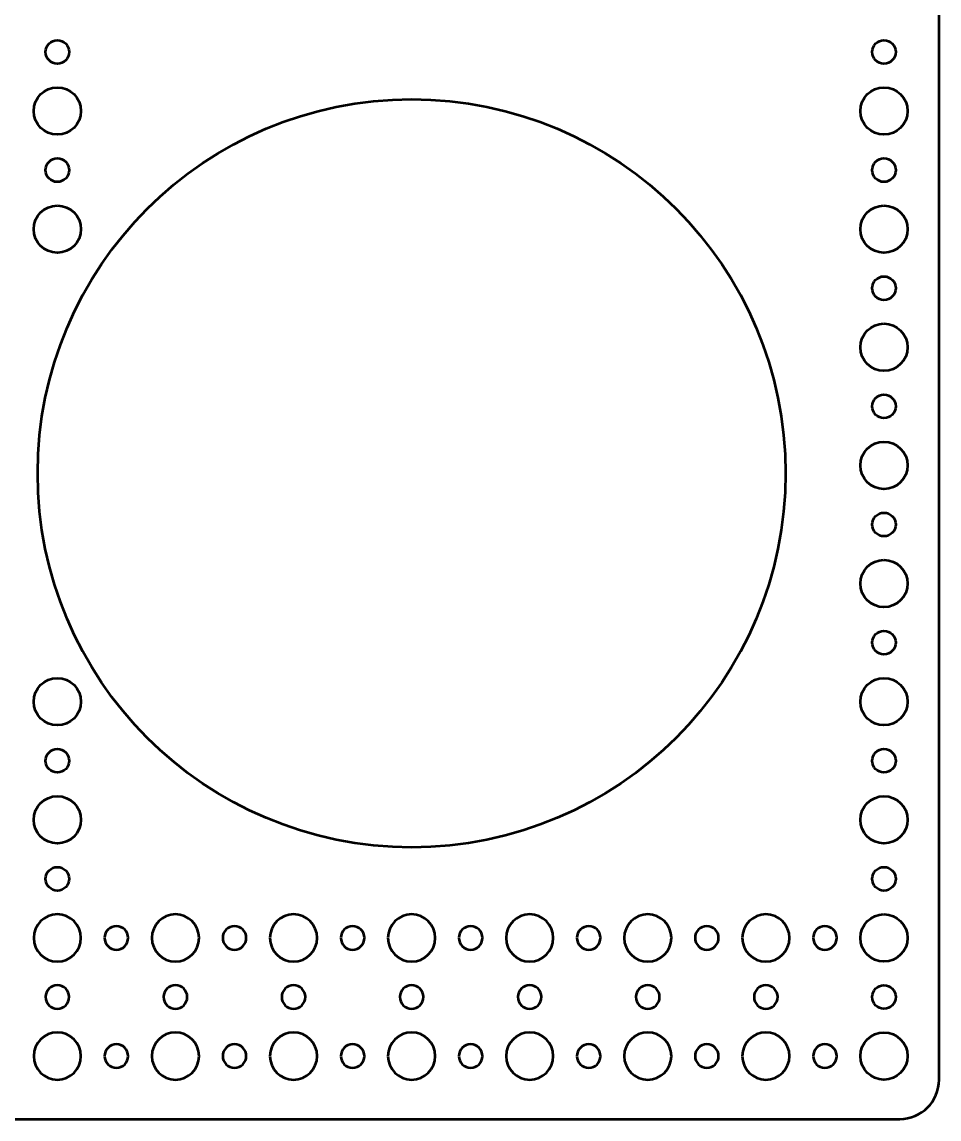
# Model space of a CAD drawing. Header units: centimetres. Extents: x -32.2 to 38.2, y -18.7 to 17.2.
# Drawn here: x -9.45 to 2.2, y -18.7 to -4.77 of the extents above; entities that cross this region are included whole.
import ezdxf

# ---------------------------------------------------------------- set-up
doc = ezdxf.new("R2010")
doc.units = ezdxf.units.CM
doc.header["$MEASUREMENT"] = 0
doc.layers.add('Layer 1', color=7, linetype='Continuous')

msp = doc.modelspace()

# ---------------------------------------------------------------- linework, layer by layer
at = {"layer": 'Layer 1', "lineweight": 53}
for centre, major_axis in [((-9, -5.15), (0, 0.15)), ((1.5, -5.15), (0, 0.15)), ((-8.99999, -5.90001), (0, 0.30001)), ((1.50001, -5.90001), (0, 0.30001)), ((-4.5, -10.5), (0, 4.75)), ((-9, -6.65), (0, 0.15)), ((1.5, -6.65), (0, 0.15)), ((-8.99999, -7.40001), (0, 0.30001)), ((1.50001, -7.40001), (0, 0.30001)), ((1.5, -8.15), (0, 0.15)), ((1.50001, -8.90001), (0, 0.30001)), ((1.5, -9.65), (0, 0.15)), ((1.50001, -10.40001), (0, 0.30001)), ((1.5, -11.15), (0, 0.15)), ((1.50001, -11.90001), (0, 0.30001)), ((1.5, -12.65), (0, 0.15)), ((-8.99999, -13.40001), (0, 0.30001)), ((1.50001, -13.40001), (0, 0.30001)), ((-9, -14.15), (0, 0.15)), ((1.5, -14.15), (0, 0.15)), ((-8.99999, -14.90001), (0, 0.30001)), ((1.50001, -14.90001), (0, 0.30001)), ((-9, -15.65), (0, 0.15)), ((1.5, -15.65), (0, 0.15)), ((1.50001, -16.40001), (0, 0.30001)), ((1.5, -17.15), (0, 0.15)), ((1.50001, -17.90001), (0, 0.30001))]:
    msp.add_ellipse(centre, major_axis=major_axis, ratio=1, dxfattribs=at)
for points, knots in [([(-32.2, -18.2), (-32.2, -18.2), (-32.2, 16.7), (-32.2, 16.7), (-32.2, 16.7), (-32.2, 16.97614), (-31.97614, 17.2), (-31.7, 17.2), (-31.7, 17.2), (-31.7, 17.2), (1.7, 17.2), (1.7, 17.2), (1.7, 17.2), (1.97614, 17.2), (2.2, 16.97614), (2.2, 16.7), (2.2, 16.7), (2.2, 16.7), (2.2, -18.2), (2.2, -18.2), (2.2, -18.2), (2.2, -18.47614), (1.97614, -18.7), (1.7, -18.7), (1.7, -18.7), (1.7, -18.7), (-31.7, -18.7), (-31.7, -18.7), (-31.7, -18.7), (-31.97614, -18.7), (-32.2, -18.47614), (-32.2, -18.2)], [0, 0, 0, 0, 0.11111111, 0.11111111, 0.11111111, 0.11111111, 0.22222222, 0.22222222, 0.22222222, 0.22222222, 0.33333333, 0.33333333, 0.33333333, 0.33333333, 0.44444444, 0.44444444, 0.44444444, 0.44444444, 0.55555556, 0.55555556, 0.55555556, 0.55555556, 0.66666667, 0.66666667, 0.66666667, 0.66666667, 0.77777778, 0.77777778, 0.77777778, 0.77777778, 1, 1, 1, 1]), ([(-9.3, -16.4), (-9.3, -16.23431), (-9.16569, -16.1), (-9, -16.1), (-9, -16.1), (-8.83431, -16.1), (-8.7, -16.23431), (-8.7, -16.4), (-8.7, -16.4), (-8.7, -16.56569), (-8.83431, -16.7), (-9, -16.7), (-9, -16.7), (-9.16569, -16.7), (-9.3, -16.56569), (-9.3, -16.4)], [0, 0, 0, 0, 0.2, 0.2, 0.2, 0.2, 0.4, 0.4, 0.4, 0.4, 0.6, 0.6, 0.6, 0.6, 1, 1, 1, 1]), ([(-7.8, -16.4), (-7.8, -16.23431), (-7.66569, -16.1), (-7.5, -16.1), (-7.5, -16.1), (-7.33431, -16.1), (-7.2, -16.23431), (-7.2, -16.4), (-7.2, -16.4), (-7.2, -16.56569), (-7.33431, -16.7), (-7.5, -16.7), (-7.5, -16.7), (-7.66569, -16.7), (-7.8, -16.56569), (-7.8, -16.4)], [0, 0, 0, 0, 0.2, 0.2, 0.2, 0.2, 0.4, 0.4, 0.4, 0.4, 0.6, 0.6, 0.6, 0.6, 1, 1, 1, 1]), ([(-6.3, -16.4), (-6.3, -16.23431), (-6.16569, -16.1), (-6, -16.1), (-6, -16.1), (-5.83431, -16.1), (-5.7, -16.23431), (-5.7, -16.4), (-5.7, -16.4), (-5.7, -16.56569), (-5.83431, -16.7), (-6, -16.7), (-6, -16.7), (-6.16569, -16.7), (-6.3, -16.56569), (-6.3, -16.4)], [0, 0, 0, 0, 0.2, 0.2, 0.2, 0.2, 0.4, 0.4, 0.4, 0.4, 0.6, 0.6, 0.6, 0.6, 1, 1, 1, 1]), ([(-4.8, -16.4), (-4.8, -16.23431), (-4.66569, -16.1), (-4.5, -16.1), (-4.5, -16.1), (-4.33431, -16.1), (-4.2, -16.23431), (-4.2, -16.4), (-4.2, -16.4), (-4.2, -16.56569), (-4.33431, -16.7), (-4.5, -16.7), (-4.5, -16.7), (-4.66569, -16.7), (-4.8, -16.56569), (-4.8, -16.4)], [0, 0, 0, 0, 0.2, 0.2, 0.2, 0.2, 0.4, 0.4, 0.4, 0.4, 0.6, 0.6, 0.6, 0.6, 1, 1, 1, 1]), ([(-3.3, -16.4), (-3.3, -16.23431), (-3.16569, -16.1), (-3, -16.1), (-3, -16.1), (-2.83431, -16.1), (-2.7, -16.23431), (-2.7, -16.4), (-2.7, -16.4), (-2.7, -16.56569), (-2.83431, -16.7), (-3, -16.7), (-3, -16.7), (-3.16569, -16.7), (-3.3, -16.56569), (-3.3, -16.4)], [0, 0, 0, 0, 0.2, 0.2, 0.2, 0.2, 0.4, 0.4, 0.4, 0.4, 0.6, 0.6, 0.6, 0.6, 1, 1, 1, 1]), ([(-1.8, -16.4), (-1.8, -16.23431), (-1.66569, -16.1), (-1.5, -16.1), (-1.5, -16.1), (-1.33431, -16.1), (-1.2, -16.23431), (-1.2, -16.4), (-1.2, -16.4), (-1.2, -16.56569), (-1.33431, -16.7), (-1.5, -16.7), (-1.5, -16.7), (-1.66569, -16.7), (-1.8, -16.56569), (-1.8, -16.4)], [0, 0, 0, 0, 0.2, 0.2, 0.2, 0.2, 0.4, 0.4, 0.4, 0.4, 0.6, 0.6, 0.6, 0.6, 1, 1, 1, 1]), ([(-0.3, -16.4), (-0.3, -16.23431), (-0.16569, -16.1), (0, -16.1), (0, -16.1), (0.16569, -16.1), (0.3, -16.23431), (0.3, -16.4), (0.3, -16.4), (0.3, -16.56569), (0.16569, -16.7), (0, -16.7), (0, -16.7), (-0.16569, -16.7), (-0.3, -16.56569), (-0.3, -16.4)], [0, 0, 0, 0, 0.2, 0.2, 0.2, 0.2, 0.4, 0.4, 0.4, 0.4, 0.6, 0.6, 0.6, 0.6, 1, 1, 1, 1]), ([(-8.4, -16.4), (-8.4, -16.31716), (-8.33284, -16.25), (-8.25, -16.25), (-8.25, -16.25), (-8.16716, -16.25), (-8.1, -16.31716), (-8.1, -16.4), (-8.1, -16.4), (-8.1, -16.48284), (-8.16716, -16.55), (-8.25, -16.55), (-8.25, -16.55), (-8.33284, -16.55), (-8.4, -16.48284), (-8.4, -16.4)], [0, 0, 0, 0, 0.2, 0.2, 0.2, 0.2, 0.4, 0.4, 0.4, 0.4, 0.6, 0.6, 0.6, 0.6, 1, 1, 1, 1]), ([(-6.9, -16.4), (-6.9, -16.31716), (-6.83284, -16.25), (-6.75, -16.25), (-6.75, -16.25), (-6.66716, -16.25), (-6.6, -16.31716), (-6.6, -16.4), (-6.6, -16.4), (-6.6, -16.48284), (-6.66716, -16.55), (-6.75, -16.55), (-6.75, -16.55), (-6.83284, -16.55), (-6.9, -16.48284), (-6.9, -16.4)], [0, 0, 0, 0, 0.2, 0.2, 0.2, 0.2, 0.4, 0.4, 0.4, 0.4, 0.6, 0.6, 0.6, 0.6, 1, 1, 1, 1]), ([(-5.4, -16.4), (-5.4, -16.31716), (-5.33284, -16.25), (-5.25, -16.25), (-5.25, -16.25), (-5.16716, -16.25), (-5.1, -16.31716), (-5.1, -16.4), (-5.1, -16.4), (-5.1, -16.48284), (-5.16716, -16.55), (-5.25, -16.55), (-5.25, -16.55), (-5.33284, -16.55), (-5.4, -16.48284), (-5.4, -16.4)], [0, 0, 0, 0, 0.2, 0.2, 0.2, 0.2, 0.4, 0.4, 0.4, 0.4, 0.6, 0.6, 0.6, 0.6, 1, 1, 1, 1]), ([(-3.9, -16.4), (-3.9, -16.31716), (-3.83284, -16.25), (-3.75, -16.25), (-3.75, -16.25), (-3.66716, -16.25), (-3.6, -16.31716), (-3.6, -16.4), (-3.6, -16.4), (-3.6, -16.48284), (-3.66716, -16.55), (-3.75, -16.55), (-3.75, -16.55), (-3.83284, -16.55), (-3.9, -16.48284), (-3.9, -16.4)], [0, 0, 0, 0, 0.2, 0.2, 0.2, 0.2, 0.4, 0.4, 0.4, 0.4, 0.6, 0.6, 0.6, 0.6, 1, 1, 1, 1]), ([(-2.4, -16.4), (-2.4, -16.31716), (-2.33284, -16.25), (-2.25, -16.25), (-2.25, -16.25), (-2.16716, -16.25), (-2.1, -16.31716), (-2.1, -16.4), (-2.1, -16.4), (-2.1, -16.48284), (-2.16716, -16.55), (-2.25, -16.55), (-2.25, -16.55), (-2.33284, -16.55), (-2.4, -16.48284), (-2.4, -16.4)], [0, 0, 0, 0, 0.2, 0.2, 0.2, 0.2, 0.4, 0.4, 0.4, 0.4, 0.6, 0.6, 0.6, 0.6, 1, 1, 1, 1]), ([(-0.9, -16.4), (-0.9, -16.31716), (-0.83284, -16.25), (-0.75, -16.25), (-0.75, -16.25), (-0.66716, -16.25), (-0.6, -16.31716), (-0.6, -16.4), (-0.6, -16.4), (-0.6, -16.48284), (-0.66716, -16.55), (-0.75, -16.55), (-0.75, -16.55), (-0.83284, -16.55), (-0.9, -16.48284), (-0.9, -16.4)], [0, 0, 0, 0, 0.2, 0.2, 0.2, 0.2, 0.4, 0.4, 0.4, 0.4, 0.6, 0.6, 0.6, 0.6, 1, 1, 1, 1]), ([(0.6, -16.4), (0.6, -16.31716), (0.66716, -16.25), (0.75, -16.25), (0.75, -16.25), (0.83284, -16.25), (0.9, -16.31716), (0.9, -16.4), (0.9, -16.4), (0.9, -16.48284), (0.83284, -16.55), (0.75, -16.55), (0.75, -16.55), (0.66716, -16.55), (0.6, -16.48284), (0.6, -16.4)], [0, 0, 0, 0, 0.2, 0.2, 0.2, 0.2, 0.4, 0.4, 0.4, 0.4, 0.6, 0.6, 0.6, 0.6, 1, 1, 1, 1]), ([(-9.15, -17.15), (-9.15, -17.06716), (-9.08284, -17), (-9, -17), (-9, -17), (-8.91716, -17), (-8.85, -17.06716), (-8.85, -17.15), (-8.85, -17.15), (-8.85, -17.23284), (-8.91716, -17.3), (-9, -17.3), (-9, -17.3), (-9.08284, -17.3), (-9.15, -17.23284), (-9.15, -17.15)], [0, 0, 0, 0, 0.2, 0.2, 0.2, 0.2, 0.4, 0.4, 0.4, 0.4, 0.6, 0.6, 0.6, 0.6, 1, 1, 1, 1]), ([(-7.65, -17.15), (-7.65, -17.06716), (-7.58284, -17), (-7.5, -17), (-7.5, -17), (-7.41716, -17), (-7.35, -17.06716), (-7.35, -17.15), (-7.35, -17.15), (-7.35, -17.23284), (-7.41716, -17.3), (-7.5, -17.3), (-7.5, -17.3), (-7.58284, -17.3), (-7.65, -17.23284), (-7.65, -17.15)], [0, 0, 0, 0, 0.2, 0.2, 0.2, 0.2, 0.4, 0.4, 0.4, 0.4, 0.6, 0.6, 0.6, 0.6, 1, 1, 1, 1]), ([(-6.15, -17.15), (-6.15, -17.06716), (-6.08284, -17), (-6, -17), (-6, -17), (-5.91716, -17), (-5.85, -17.06716), (-5.85, -17.15), (-5.85, -17.15), (-5.85, -17.23284), (-5.91716, -17.3), (-6, -17.3), (-6, -17.3), (-6.08284, -17.3), (-6.15, -17.23284), (-6.15, -17.15)], [0, 0, 0, 0, 0.2, 0.2, 0.2, 0.2, 0.4, 0.4, 0.4, 0.4, 0.6, 0.6, 0.6, 0.6, 1, 1, 1, 1]), ([(-4.65, -17.15), (-4.65, -17.06716), (-4.58284, -17), (-4.5, -17), (-4.5, -17), (-4.41716, -17), (-4.35, -17.06716), (-4.35, -17.15), (-4.35, -17.15), (-4.35, -17.23284), (-4.41716, -17.3), (-4.5, -17.3), (-4.5, -17.3), (-4.58284, -17.3), (-4.65, -17.23284), (-4.65, -17.15)], [0, 0, 0, 0, 0.2, 0.2, 0.2, 0.2, 0.4, 0.4, 0.4, 0.4, 0.6, 0.6, 0.6, 0.6, 1, 1, 1, 1]), ([(-3.15, -17.15), (-3.15, -17.06716), (-3.08284, -17), (-3, -17), (-3, -17), (-2.91716, -17), (-2.85, -17.06716), (-2.85, -17.15), (-2.85, -17.15), (-2.85, -17.23284), (-2.91716, -17.3), (-3, -17.3), (-3, -17.3), (-3.08284, -17.3), (-3.15, -17.23284), (-3.15, -17.15)], [0, 0, 0, 0, 0.2, 0.2, 0.2, 0.2, 0.4, 0.4, 0.4, 0.4, 0.6, 0.6, 0.6, 0.6, 1, 1, 1, 1]), ([(-1.65, -17.15), (-1.65, -17.06716), (-1.58284, -17), (-1.5, -17), (-1.5, -17), (-1.41716, -17), (-1.35, -17.06716), (-1.35, -17.15), (-1.35, -17.15), (-1.35, -17.23284), (-1.41716, -17.3), (-1.5, -17.3), (-1.5, -17.3), (-1.58284, -17.3), (-1.65, -17.23284), (-1.65, -17.15)], [0, 0, 0, 0, 0.2, 0.2, 0.2, 0.2, 0.4, 0.4, 0.4, 0.4, 0.6, 0.6, 0.6, 0.6, 1, 1, 1, 1]), ([(-0.15, -17.15), (-0.15, -17.06716), (-0.08284, -17), (0, -17), (0, -17), (0.08284, -17), (0.15, -17.06716), (0.15, -17.15), (0.15, -17.15), (0.15, -17.23284), (0.08284, -17.3), (0, -17.3), (0, -17.3), (-0.08284, -17.3), (-0.15, -17.23284), (-0.15, -17.15)], [0, 0, 0, 0, 0.2, 0.2, 0.2, 0.2, 0.4, 0.4, 0.4, 0.4, 0.6, 0.6, 0.6, 0.6, 1, 1, 1, 1]), ([(-9.3, -17.9), (-9.3, -17.73431), (-9.16569, -17.6), (-9, -17.6), (-9, -17.6), (-8.83431, -17.6), (-8.7, -17.73431), (-8.7, -17.9), (-8.7, -17.9), (-8.7, -18.06569), (-8.83431, -18.2), (-9, -18.2), (-9, -18.2), (-9.16569, -18.2), (-9.3, -18.06569), (-9.3, -17.9)], [0, 0, 0, 0, 0.2, 0.2, 0.2, 0.2, 0.4, 0.4, 0.4, 0.4, 0.6, 0.6, 0.6, 0.6, 1, 1, 1, 1]), ([(-7.8, -17.9), (-7.8, -17.73431), (-7.66569, -17.6), (-7.5, -17.6), (-7.5, -17.6), (-7.33431, -17.6), (-7.2, -17.73431), (-7.2, -17.9), (-7.2, -17.9), (-7.2, -18.06569), (-7.33431, -18.2), (-7.5, -18.2), (-7.5, -18.2), (-7.66569, -18.2), (-7.8, -18.06569), (-7.8, -17.9)], [0, 0, 0, 0, 0.2, 0.2, 0.2, 0.2, 0.4, 0.4, 0.4, 0.4, 0.6, 0.6, 0.6, 0.6, 1, 1, 1, 1]), ([(-6.3, -17.9), (-6.3, -17.73431), (-6.16569, -17.6), (-6, -17.6), (-6, -17.6), (-5.83431, -17.6), (-5.7, -17.73431), (-5.7, -17.9), (-5.7, -17.9), (-5.7, -18.06569), (-5.83431, -18.2), (-6, -18.2), (-6, -18.2), (-6.16569, -18.2), (-6.3, -18.06569), (-6.3, -17.9)], [0, 0, 0, 0, 0.2, 0.2, 0.2, 0.2, 0.4, 0.4, 0.4, 0.4, 0.6, 0.6, 0.6, 0.6, 1, 1, 1, 1]), ([(-4.8, -17.9), (-4.8, -17.73431), (-4.66569, -17.6), (-4.5, -17.6), (-4.5, -17.6), (-4.33431, -17.6), (-4.2, -17.73431), (-4.2, -17.9), (-4.2, -17.9), (-4.2, -18.06569), (-4.33431, -18.2), (-4.5, -18.2), (-4.5, -18.2), (-4.66569, -18.2), (-4.8, -18.06569), (-4.8, -17.9)], [0, 0, 0, 0, 0.2, 0.2, 0.2, 0.2, 0.4, 0.4, 0.4, 0.4, 0.6, 0.6, 0.6, 0.6, 1, 1, 1, 1]), ([(-3.3, -17.9), (-3.3, -17.73431), (-3.16569, -17.6), (-3, -17.6), (-3, -17.6), (-2.83431, -17.6), (-2.7, -17.73431), (-2.7, -17.9), (-2.7, -17.9), (-2.7, -18.06569), (-2.83431, -18.2), (-3, -18.2), (-3, -18.2), (-3.16569, -18.2), (-3.3, -18.06569), (-3.3, -17.9)], [0, 0, 0, 0, 0.2, 0.2, 0.2, 0.2, 0.4, 0.4, 0.4, 0.4, 0.6, 0.6, 0.6, 0.6, 1, 1, 1, 1]), ([(-1.8, -17.9), (-1.8, -17.73431), (-1.66569, -17.6), (-1.5, -17.6), (-1.5, -17.6), (-1.33431, -17.6), (-1.2, -17.73431), (-1.2, -17.9), (-1.2, -17.9), (-1.2, -18.06569), (-1.33431, -18.2), (-1.5, -18.2), (-1.5, -18.2), (-1.66569, -18.2), (-1.8, -18.06569), (-1.8, -17.9)], [0, 0, 0, 0, 0.2, 0.2, 0.2, 0.2, 0.4, 0.4, 0.4, 0.4, 0.6, 0.6, 0.6, 0.6, 1, 1, 1, 1]), ([(-0.3, -17.9), (-0.3, -17.73431), (-0.16569, -17.6), (0, -17.6), (0, -17.6), (0.16569, -17.6), (0.3, -17.73431), (0.3, -17.9), (0.3, -17.9), (0.3, -18.06569), (0.16569, -18.2), (0, -18.2), (0, -18.2), (-0.16569, -18.2), (-0.3, -18.06569), (-0.3, -17.9)], [0, 0, 0, 0, 0.2, 0.2, 0.2, 0.2, 0.4, 0.4, 0.4, 0.4, 0.6, 0.6, 0.6, 0.6, 1, 1, 1, 1]), ([(-8.4, -17.9), (-8.4, -17.81716), (-8.33284, -17.75), (-8.25, -17.75), (-8.25, -17.75), (-8.16716, -17.75), (-8.1, -17.81716), (-8.1, -17.9), (-8.1, -17.9), (-8.1, -17.98284), (-8.16716, -18.05), (-8.25, -18.05), (-8.25, -18.05), (-8.33284, -18.05), (-8.4, -17.98284), (-8.4, -17.9)], [0, 0, 0, 0, 0.2, 0.2, 0.2, 0.2, 0.4, 0.4, 0.4, 0.4, 0.6, 0.6, 0.6, 0.6, 1, 1, 1, 1]), ([(-6.9, -17.9), (-6.9, -17.81716), (-6.83284, -17.75), (-6.75, -17.75), (-6.75, -17.75), (-6.66716, -17.75), (-6.6, -17.81716), (-6.6, -17.9), (-6.6, -17.9), (-6.6, -17.98284), (-6.66716, -18.05), (-6.75, -18.05), (-6.75, -18.05), (-6.83284, -18.05), (-6.9, -17.98284), (-6.9, -17.9)], [0, 0, 0, 0, 0.2, 0.2, 0.2, 0.2, 0.4, 0.4, 0.4, 0.4, 0.6, 0.6, 0.6, 0.6, 1, 1, 1, 1]), ([(-5.4, -17.9), (-5.4, -17.81716), (-5.33284, -17.75), (-5.25, -17.75), (-5.25, -17.75), (-5.16716, -17.75), (-5.1, -17.81716), (-5.1, -17.9), (-5.1, -17.9), (-5.1, -17.98284), (-5.16716, -18.05), (-5.25, -18.05), (-5.25, -18.05), (-5.33284, -18.05), (-5.4, -17.98284), (-5.4, -17.9)], [0, 0, 0, 0, 0.2, 0.2, 0.2, 0.2, 0.4, 0.4, 0.4, 0.4, 0.6, 0.6, 0.6, 0.6, 1, 1, 1, 1]), ([(-3.9, -17.9), (-3.9, -17.81716), (-3.83284, -17.75), (-3.75, -17.75), (-3.75, -17.75), (-3.66716, -17.75), (-3.6, -17.81716), (-3.6, -17.9), (-3.6, -17.9), (-3.6, -17.98284), (-3.66716, -18.05), (-3.75, -18.05), (-3.75, -18.05), (-3.83284, -18.05), (-3.9, -17.98284), (-3.9, -17.9)], [0, 0, 0, 0, 0.2, 0.2, 0.2, 0.2, 0.4, 0.4, 0.4, 0.4, 0.6, 0.6, 0.6, 0.6, 1, 1, 1, 1]), ([(-2.4, -17.9), (-2.4, -17.81716), (-2.33284, -17.75), (-2.25, -17.75), (-2.25, -17.75), (-2.16716, -17.75), (-2.1, -17.81716), (-2.1, -17.9), (-2.1, -17.9), (-2.1, -17.98284), (-2.16716, -18.05), (-2.25, -18.05), (-2.25, -18.05), (-2.33284, -18.05), (-2.4, -17.98284), (-2.4, -17.9)], [0, 0, 0, 0, 0.2, 0.2, 0.2, 0.2, 0.4, 0.4, 0.4, 0.4, 0.6, 0.6, 0.6, 0.6, 1, 1, 1, 1]), ([(-0.9, -17.9), (-0.9, -17.81716), (-0.83284, -17.75), (-0.75, -17.75), (-0.75, -17.75), (-0.66716, -17.75), (-0.6, -17.81716), (-0.6, -17.9), (-0.6, -17.9), (-0.6, -17.98284), (-0.66716, -18.05), (-0.75, -18.05), (-0.75, -18.05), (-0.83284, -18.05), (-0.9, -17.98284), (-0.9, -17.9)], [0, 0, 0, 0, 0.2, 0.2, 0.2, 0.2, 0.4, 0.4, 0.4, 0.4, 0.6, 0.6, 0.6, 0.6, 1, 1, 1, 1]), ([(0.6, -17.9), (0.6, -17.81716), (0.66716, -17.75), (0.75, -17.75), (0.75, -17.75), (0.83284, -17.75), (0.9, -17.81716), (0.9, -17.9), (0.9, -17.9), (0.9, -17.98284), (0.83284, -18.05), (0.75, -18.05), (0.75, -18.05), (0.66716, -18.05), (0.6, -17.98284), (0.6, -17.9)], [0, 0, 0, 0, 0.2, 0.2, 0.2, 0.2, 0.4, 0.4, 0.4, 0.4, 0.6, 0.6, 0.6, 0.6, 1, 1, 1, 1])]:
    msp.add_open_spline(points, degree=3, knots=knots, dxfattribs=at)

doc.saveas('drawing.dxf')
